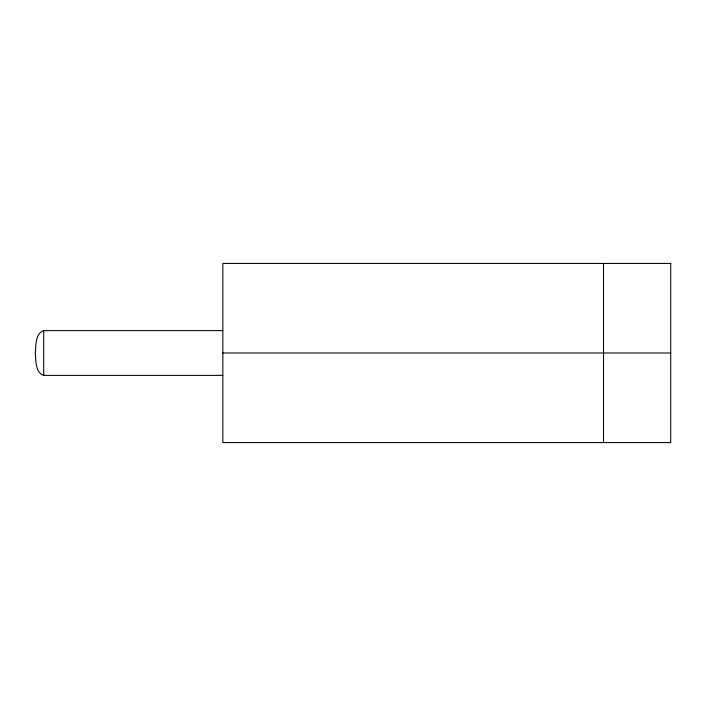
<?xml version="1.0" encoding="UTF-8"?>
<svg xmlns="http://www.w3.org/2000/svg" width="706" height="706" viewBox="0 0 706 706"><rect width="100%" height="100%" fill="white"/><g stroke="black" fill="none" stroke-linecap="round" stroke-linejoin="round"><path stroke-width="1.06" d="M222.84 330.611L43.701 330.611C35.132 333.497 35.98 345.578 35.3 353C35.98 360.422 35.132 372.503 43.701 375.389L222.84 375.389M222.84 353L670.7 353M603.524 263.435L603.524 442.565M43.701 330.611L43.701 375.389M670.7 263.426L222.84 263.426L222.84 442.565L670.7 442.574L670.7 263.435"/></g></svg>
